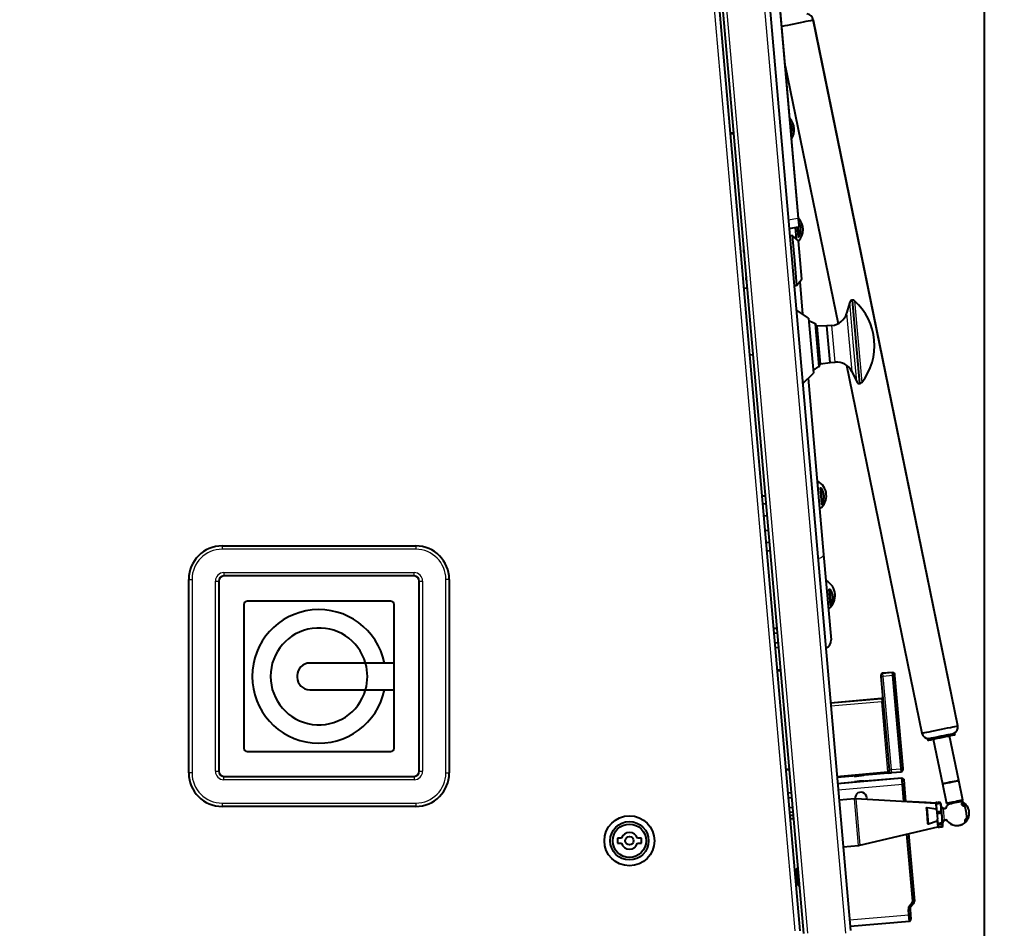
# Model space of a CAD drawing. Header units: millimetres. Extents: x -218071 to -203542, y 15363 to 51382.
# Drawn here: x -217414.4 to -217356, y 50829.8 to 50884.2 of the extents above; entities that cross this region are included whole.
import ezdxf

# ---------------------------------------------------------------- set-up
doc = ezdxf.new("R2010")
doc.units = ezdxf.units.MM
doc.header["$LTSCALE"] = 4
doc.layers.add('TPF-DIMENSIONS', color=3, linetype='Continuous')
doc.layers.add('TPF-EQUIPEMENT', color=7, linetype='Continuous')
doc.dimstyles.new('ISO-25', dxfattribs={"dimtxt": 2.5, "dimasz": 2, "dimexe": 1.25, "dimexo": 0.625, "dimtad": 1, "dimtxsty": 'Standard', "dimcen": -2.5, "dimclrt": 256, "dimadec": 0, "dimazin": 0, "dimtfac": 1, "dimtmove": 0, "dimatfit": 3, "dimfxl": 1, "dimarcsym": 0})

# ---------------------------------------------------------------- blocks, each defined once
blk = doc.blocks.new('*D110')
at = {"layer": 'Defpoints', "color": 0, "transparency": 16777216}
for p in [(-217372.122, 50998.393), (-217297.994, 50998.393), (-217364.994, 50748.392)]:
    blk.add_point(p, dxfattribs=at)
at = {"layer": 'TPF-DIMENSIONS', "color": 0, "lineweight": -2, "transparency": 16777216}
for p, q in [((-217371.497, 50998.393), (-217296.744, 50998.393)), ((-217297.994, 50750.392), (-217297.994, 50996.393)), ((-217364.369, 50748.392), (-217296.744, 50748.392))]:
    blk.add_line(p, q, dxfattribs=at)
at = {"layer": 'TPF-DIMENSIONS', "color": 0, "transparency": 16777216}
for points in [[(-217298.327, 50996.393), (-217297.66, 50996.393), (-217297.994, 50998.393)], [(-217298.327, 50750.392), (-217297.66, 50750.392), (-217297.994, 50748.392)]]:
    blk.add_solid(points, dxfattribs=at)
at = {"layer": 'TPF-DIMENSIONS', "transparency": 16777216, "insert": (-217299.869, 50875.601), "char_height": 2.5, "attachment_point": 5, "rotation": 90}
blk.add_mtext('250', dxfattribs=at)
blk = doc.blocks.new('*D122')
at = {"layer": 'Defpoints', "color": 0, "transparency": 16777216}
for p in [(-217356.668, 50928.537), (-217472.489, 50916.684), (-217472.489, 50712.667)]:
    blk.add_point(p, dxfattribs=at)
at = {"layer": 'TPF-DIMENSIONS', "color": 0, "lineweight": -2, "transparency": 16777216}
for p, q in [((-217356.668, 50927.912), (-217356.668, 50711.417)), ((-217472.489, 50916.059), (-217472.489, 50711.417)), ((-217358.668, 50712.667), (-217470.489, 50712.667))]:
    blk.add_line(p, q, dxfattribs=at)
at = {"layer": 'TPF-DIMENSIONS', "color": 0, "transparency": 16777216}
for points in [[(-217470.489, 50713.001), (-217470.489, 50712.334), (-217472.489, 50712.667)], [(-217358.668, 50713.001), (-217358.668, 50712.334), (-217356.668, 50712.667)]]:
    blk.add_solid(points, dxfattribs=at)
at = {"layer": 'TPF-DIMENSIONS', "transparency": 16777216, "insert": (-217414.578, 50716.209), "char_height": 2.5, "attachment_point": 2}
blk.add_mtext('115,82', dxfattribs=at)

msp = doc.modelspace()

# ---------------------------------------------------------------- linework, layer by layer
at = {"layer": 'TPF-EQUIPEMENT', "color": 7, "linetype": 'Continuous', "lineweight": 25}
for p, q in [((-217374.518, 50910.012), (-217367.473, 50829.49)), ((-217367.681, 50829.651), (-217374.701, 50909.891)), ((-217371.69, 50909.922), (-217364.669, 50829.672)), ((-217367.779, 50872.332), (-217369.929, 50896.911)), ((-217358.242, 50841.937), (-217366.893, 50884.214)), ((-217358.241, 50841.928), (-217366.892, 50884.205)), ((-217368.578, 50881.47), (-217365.416, 50866.016)), ((-217371.664, 50877.394), (-217371.857, 50877.377)), ((-217371.843, 50877.36), (-217371.855, 50877.359)), ((-217371.843, 50877.36), (-217371.844, 50877.378)), ((-217368.347, 50871.712), (-217367.779, 50871.812)), ((-217367.988, 50871.775), (-217367.929, 50871.11)), ((-217367.789, 50871.227), (-217367.839, 50871.801)), ((-217367.779, 50871.817), (-217367.779, 50871.812)), ((-217368.161, 50871.304), (-217368.31, 50871.291)), ((-217367.782, 50870.986), (-217368.161, 50871.304)), ((-217368.161, 50871.304), (-217368.03, 50869.81)), ((-217367.681, 50869.84), (-217367.782, 50870.986)), ((-217371.066, 50870.498), (-217371.061, 50870.498)), ((-217368.03, 50869.81), (-217367.899, 50868.316)), ((-217367.581, 50868.695), (-217367.681, 50869.84)), ((-217370.9, 50868.605), (-217370.896, 50868.606)), ((-217367.899, 50868.316), (-217367.581, 50868.695)), ((-217367.705, 50868.547), (-217367.534, 50866.589)), ((-217370.855, 50868.137), (-217371.047, 50868.12)), ((-217368.049, 50868.302), (-217367.899, 50868.316)), ((-217364.533, 50867.427), (-217364.584, 50867.423)), ((-217367.175, 50866.343), (-217367.922, 50866.855)), ((-217364.716, 50867.314), (-217364.902, 50866.642)), ((-217367.175, 50866.343), (-217366.887, 50863.055)), ((-217366.781, 50866.013), (-217367.162, 50866.193)), ((-217366.739, 50865.952), (-217366.526, 50863.517)), ((-217366.081, 50865.887), (-217366.662, 50865.874)), ((-217365.779, 50865.913), (-217366.081, 50865.887)), ((-217365.985, 50864.791), (-217366.081, 50865.887)), ((-217365.889, 50863.695), (-217365.985, 50864.791)), ((-217370.506, 50864.152), (-217370.698, 50864.135)), ((-217366.9, 50863.205), (-217366.557, 50863.449)), ((-217366.463, 50863.607), (-217365.889, 50863.695)), ((-217365.889, 50863.695), (-217365.587, 50863.721)), ((-217364.908, 50863.531), (-217360.397, 50841.487)), ((-217367.534, 50862.422), (-217366.887, 50863.055)), ((-217367.198, 50862.751), (-217366.275, 50852.203)), ((-217364.597, 50863.156), (-217364.297, 50862.527)), ((-217364.148, 50862.442), (-217364.097, 50862.446)), ((-217369.96, 50855.7), (-217369.768, 50855.717)), ((-217366.387, 50855.202), (-217366.471, 50856.164)), ((-217369.724, 50855.219), (-217369.917, 50855.202)), ((-217369.856, 50854.505), (-217369.663, 50854.522)), ((-217369.585, 50853.625), (-217369.777, 50853.608)), ((-217369.716, 50852.911), (-217369.524, 50852.928)), ((-217402.289, 50852.706), (-217390.689, 50852.706)), ((-217369.673, 50852.413), (-217369.48, 50852.43)), ((-217366.275, 50852.203), (-217365.828, 50847.091)), ((-217404.289, 50839.106), (-217404.289, 50850.706)), ((-217402.489, 50850.606), (-217402.489, 50839.206)), ((-217390.789, 50850.906), (-217402.189, 50850.906)), ((-217390.489, 50839.206), (-217390.489, 50850.606)), ((-217388.689, 50850.706), (-217388.689, 50839.106)), ((-217365.859, 50849.165), (-217365.94, 50850.097)), ((-217392.189, 50849.392), (-217400.789, 50849.392)), ((-217400.989, 50849.192), (-217400.989, 50840.592)), ((-217391.989, 50845.692), (-217391.989, 50849.192)), ((-217369.267, 50847.774), (-217369.075, 50847.791)), ((-217369.242, 50847.487), (-217369.049, 50847.504)), ((-217369.192, 50846.912), (-217368.999, 50846.929)), ((-217369.166, 50846.624), (-217368.974, 50846.641)), ((-217393.701, 50845.692), (-217397.039, 50845.692)), ((-217391.989, 50845.692), (-217393.701, 50845.692)), ((-217391.989, 50844.092), (-217391.989, 50845.692)), ((-217368.854, 50845.274), (-217369.047, 50845.257)), ((-217362.743, 50845.097), (-217362.145, 50845.149)), ((-217362.742, 50845.088), (-217362.144, 50845.141)), ((-217362.144, 50845.141), (-217362.145, 50845.149)), ((-217362.145, 50845.149), (-217362.036, 50845.059)), ((-217362.127, 50844.942), (-217362.144, 50845.141)), ((-217362.144, 50845.141), (-217362.036, 50845.05)), ((-217397.789, 50844.942), (-217397.789, 50844.842)), ((-217362.833, 50844.98), (-217362.833, 50844.989)), ((-217362.824, 50844.881), (-217362.833, 50844.98)), ((-217362.336, 50839.302), (-217362.824, 50844.881)), ((-217361.639, 50839.363), (-217362.127, 50844.942)), ((-217362.036, 50845.059), (-217362.036, 50845.05)), ((-217362.036, 50845.05), (-217362.027, 50844.95)), ((-217362.027, 50844.95), (-217361.539, 50839.372)), ((-217397.039, 50844.092), (-217393.701, 50844.092)), ((-217393.701, 50844.092), (-217391.989, 50844.092)), ((-217391.989, 50840.592), (-217391.989, 50844.092)), ((-217365.863, 50843.318), (-217362.811, 50843.585)), ((-217365.862, 50843.31), (-217362.81, 50843.577)), ((-217360.044, 50841.163), (-217360.059, 50841.137)), ((-217360.059, 50841.137), (-217360.057, 50841.129)), ((-217360.043, 50841.154), (-217360.058, 50841.128)), ((-217360.058, 50841.128), (-217360.049, 50841.084)), ((-217360.049, 50841.084), (-217360.025, 50841.068)), ((-217360.017, 50841.171), (-217360.044, 50841.163)), ((-217359.992, 50841.17), (-217360.043, 50841.154)), ((-217359.712, 50841.133), (-217359.164, 50838.455)), ((-217358.184, 50838.656), (-217358.732, 50841.333)), ((-217358.185, 50838.664), (-217358.731, 50841.333)), ((-217358.436, 50841.483), (-217358.489, 50841.477)), ((-217358.437, 50841.491), (-217358.466, 50841.488)), ((-217358.413, 50841.474), (-217358.437, 50841.491)), ((-217358.412, 50841.465), (-217358.436, 50841.483)), ((-217358.419, 50841.397), (-217358.403, 50841.421)), ((-217358.404, 50841.43), (-217358.413, 50841.474)), ((-217358.403, 50841.421), (-217358.412, 50841.465)), ((-217358.405, 50841.428), (-217358.404, 50841.43)), ((-217358.405, 50841.429), (-217358.404, 50841.43)), ((-217400.789, 50840.392), (-217392.189, 50840.392)), ((-217362.327, 50839.202), (-217362.336, 50839.302)), ((-217361.621, 50839.164), (-217361.639, 50839.363)), ((-217361.539, 50839.372), (-217361.53, 50839.272)), ((-217402.189, 50838.906), (-217390.789, 50838.906)), ((-217368.331, 50839.296), (-217368.524, 50839.28)), ((-217362.418, 50839.094), (-217365.47, 50838.827)), ((-217365.439, 50838.478), (-217361.591, 50838.815)), ((-217364.029, 50838.61), (-217361.591, 50838.824)), ((-217362.418, 50839.094), (-217362.219, 50839.111)), ((-217361.621, 50839.164), (-217362.219, 50839.111)), ((-217361.53, 50839.272), (-217361.621, 50839.164)), ((-217361.591, 50838.815), (-217361.591, 50838.824)), ((-217361.483, 50838.733), (-217361.591, 50838.824)), ((-217361.556, 50838.416), (-217361.591, 50838.815)), ((-217361.482, 50838.724), (-217361.591, 50838.815)), ((-217361.483, 50838.733), (-217361.482, 50838.724)), ((-217361.482, 50838.724), (-217361.456, 50838.425)), ((-217365.44, 50838.487), (-217364.234, 50838.592)), ((-217361.467, 50837.397), (-217361.556, 50838.416)), ((-217361.456, 50838.425), (-217361.366, 50837.391)), ((-217359.16, 50838.456), (-217359.164, 50838.455)), ((-217359.164, 50838.455), (-217358.923, 50837.279)), ((-217358.186, 50838.664), (-217358.185, 50838.664)), ((-217357.944, 50837.488), (-217358.185, 50838.664)), ((-217357.944, 50837.479), (-217358.184, 50838.656)), ((-217368.404, 50837.912), (-217368.212, 50837.929)), ((-217368.379, 50837.625), (-217368.187, 50837.641)), ((-217364.429, 50837.563), (-217365.352, 50837.482)), ((-217359.567, 50837.288), (-217364.356, 50837.564)), ((-217390.689, 50837.106), (-217402.289, 50837.106)), ((-217368.329, 50837.049), (-217368.136, 50837.066)), ((-217360.154, 50837.33), (-217361.366, 50837.4)), ((-217359.833, 50837.312), (-217360.154, 50837.33)), ((-217360.125, 50836.98), (-217360.048, 50836.094)), ((-217359.834, 50837.31), (-217360.105, 50837.326)), ((-217360.08, 50837.038), (-217359.538, 50836.952)), ((-217359.568, 50837.297), (-217359.833, 50837.312)), ((-217359.493, 50837.343), (-217359.554, 50837.337)), ((-217359.554, 50837.337), (-217359.551, 50837.3)), ((-217359.49, 50837.305), (-217359.551, 50837.3)), ((-217359.551, 50837.3), (-217359.54, 50837.176)), ((-217359.539, 50837.17), (-217359.517, 50836.914)), ((-217359.475, 50837.293), (-217359.492, 50837.339)), ((-217359.492, 50837.339), (-217359.474, 50837.287)), ((-217359.49, 50837.305), (-217359.469, 50837.221)), ((-217359.474, 50837.283), (-217359.49, 50837.305)), ((-217359.466, 50837.342), (-217359.475, 50837.293)), ((-217359.475, 50837.293), (-217359.474, 50837.287)), ((-217359.474, 50837.287), (-217359.466, 50837.342)), ((-217359.474, 50837.283), (-217359.463, 50837.308)), ((-217359.474, 50837.283), (-217359.469, 50837.221)), ((-217359.469, 50837.221), (-217359.463, 50837.308)), ((-217359.373, 50837.353), (-217359.466, 50837.345)), ((-217359.37, 50837.316), (-217359.463, 50837.308)), ((-217359.355, 50837.304), (-217359.372, 50837.35)), ((-217359.372, 50837.35), (-217359.355, 50837.297)), ((-217359.37, 50837.316), (-217359.349, 50837.231)), ((-217359.354, 50837.293), (-217359.37, 50837.316)), ((-217359.347, 50837.352), (-217359.355, 50837.304)), ((-217359.355, 50837.297), (-217359.347, 50837.352)), ((-217359.355, 50837.304), (-217359.355, 50837.297)), ((-217359.354, 50837.293), (-217359.343, 50837.318)), ((-217359.354, 50837.293), (-217359.349, 50837.231)), ((-217359.349, 50837.231), (-217359.343, 50837.318)), ((-217359.299, 50837.36), (-217359.346, 50837.355)), ((-217359.296, 50837.322), (-217359.343, 50837.318)), ((-217359.261, 50837.279), (-217359.299, 50837.36)), ((-217359.292, 50837.335), (-217359.299, 50837.36)), ((-217359.296, 50837.322), (-217359.268, 50837.275)), ((-217359.245, 50837.243), (-217359.261, 50837.279)), ((-217359.245, 50837.252), (-217359.26, 50837.284)), ((-217359.245, 50837.243), (-217359.245, 50837.252)), ((-217359.135, 50835.988), (-217359.245, 50837.243)), ((-217358.983, 50836.954), (-217359.126, 50836.995)), ((-217358.986, 50836.946), (-217359.125, 50836.986)), ((-217358.828, 50837.215), (-217358.828, 50837.215)), ((-217368.304, 50836.762), (-217368.111, 50836.779)), ((-217368.093, 50836.569), (-217368.285, 50836.552)), ((-217359.515, 50836.893), (-217359.517, 50836.914)), ((-217359.515, 50836.893), (-217359.502, 50836.743)), ((-217359.441, 50836.748), (-217359.502, 50836.743)), ((-217359.502, 50836.743), (-217359.466, 50836.334)), ((-217359.435, 50836.835), (-217359.441, 50836.748)), ((-217359.441, 50836.748), (-217359.418, 50836.64)), ((-217359.435, 50836.835), (-217359.414, 50836.751)), ((-217359.435, 50836.835), (-217359.418, 50836.64)), ((-217359.418, 50836.64), (-217359.414, 50836.751)), ((-217359.321, 50836.759), (-217359.414, 50836.751)), ((-217359.315, 50836.846), (-217359.321, 50836.759)), ((-217359.321, 50836.759), (-217359.298, 50836.651)), ((-217359.315, 50836.846), (-217359.294, 50836.761)), ((-217359.315, 50836.846), (-217359.298, 50836.651)), ((-217359.298, 50836.651), (-217359.294, 50836.761)), ((-217359.247, 50836.765), (-217359.294, 50836.761)), ((-217357.56, 50836.769), (-217357.569, 50836.851)), ((-217357.562, 50836.795), (-217357.569, 50836.851)), ((-217368.075, 50836.369), (-217368.268, 50836.353)), ((-217364.113, 50834.785), (-217359.444, 50835.888)), ((-217359.474, 50836.224), (-217359.993, 50836.045)), ((-217359.46, 50836.265), (-217359.466, 50836.334)), ((-217359.46, 50836.265), (-217359.454, 50836.19)), ((-217359.454, 50836.19), (-217359.44, 50836.032)), ((-217359.44, 50836.032), (-217359.379, 50836.038)), ((-217359.44, 50836.032), (-217359.437, 50835.998)), ((-217359.437, 50835.998), (-217359.429, 50835.909)), ((-217359.429, 50835.909), (-217359.426, 50835.879)), ((-217359.365, 50835.884), (-217359.426, 50835.879)), ((-217359.426, 50835.879), (-217359.423, 50835.842)), ((-217359.362, 50835.847), (-217359.423, 50835.842)), ((-217359.375, 50836.148), (-217359.379, 50836.038)), ((-217359.379, 50836.038), (-217359.363, 50836.015)), ((-217359.375, 50836.148), (-217359.352, 50836.04)), ((-217359.375, 50836.148), (-217359.363, 50836.015)), ((-217359.354, 50835.909), (-217359.365, 50835.884)), ((-217359.352, 50836.04), (-217359.363, 50836.015)), ((-217359.354, 50835.907), (-217359.362, 50835.847)), ((-217359.362, 50835.847), (-217359.362, 50835.851)), ((-217359.361, 50835.851), (-217359.353, 50835.899)), ((-217359.354, 50835.909), (-217359.338, 50835.887)), ((-217359.354, 50835.907), (-217359.335, 50835.85)), ((-217359.354, 50835.907), (-217359.353, 50835.899)), ((-217359.353, 50835.899), (-217359.336, 50835.853)), ((-217359.352, 50836.04), (-217359.259, 50836.048)), ((-217359.246, 50835.895), (-217359.338, 50835.887)), ((-217359.336, 50835.853), (-217359.335, 50835.85)), ((-217359.242, 50835.858), (-217359.335, 50835.85)), ((-217359.255, 50836.159), (-217359.259, 50836.048)), ((-217359.259, 50836.048), (-217359.244, 50836.026)), ((-217359.255, 50836.159), (-217359.232, 50836.051)), ((-217359.255, 50836.159), (-217359.244, 50836.026)), ((-217359.234, 50835.92), (-217359.246, 50835.895)), ((-217359.232, 50836.051), (-217359.244, 50836.026)), ((-217359.234, 50835.917), (-217359.242, 50835.858)), ((-217359.242, 50835.861), (-217359.233, 50835.909)), ((-217359.242, 50835.858), (-217359.242, 50835.861)), ((-217359.234, 50835.92), (-217359.219, 50835.897)), ((-217359.234, 50835.917), (-217359.215, 50835.86)), ((-217359.234, 50835.917), (-217359.233, 50835.909)), ((-217359.233, 50835.909), (-217359.217, 50835.863)), ((-217359.232, 50836.051), (-217359.185, 50836.055)), ((-217359.171, 50835.901), (-217359.219, 50835.897)), ((-217359.217, 50835.863), (-217359.215, 50835.86)), ((-217359.168, 50835.864), (-217359.215, 50835.86)), ((-217359.168, 50835.864), (-217359.145, 50835.95)), ((-217359.168, 50835.864), (-217359.165, 50835.89)), ((-217359.145, 50835.95), (-217359.135, 50835.988)), ((-217359.062, 50836.262), (-217358.934, 50836.324)), ((-217360.944, 50831.426), (-217361.296, 50835.451)), ((-217361.198, 50835.474), (-217360.845, 50831.435)), ((-217378.619, 50835.196), (-217378.619, 50834.896)), ((-217378.381, 50835.196), (-217378.619, 50835.196)), ((-217378.619, 50834.896), (-217378.381, 50834.896)), ((-217377.189, 50835.196), (-217377.427, 50835.196)), ((-217377.427, 50834.896), (-217377.189, 50834.896)), ((-217377.189, 50834.896), (-217377.189, 50835.196)), ((-217365.108, 50834.693), (-217364.184, 50834.773)), ((-217367.868, 50833.364), (-217367.913, 50833.36)), ((-217367.891, 50833.111), (-217367.913, 50833.36)), ((-217367.891, 50833.111), (-217367.847, 50832.612)), ((-217367.813, 50833.368), (-217367.868, 50833.364)), ((-217367.781, 50832.367), (-217367.847, 50832.612)), ((-217367.847, 50832.612), (-217367.826, 50832.363)), ((-217367.769, 50832.87), (-217367.825, 50832.865)), ((-217367.726, 50832.372), (-217367.781, 50832.367)), ((-217361.133, 50831.155), (-217360.967, 50831.353)), ((-217360.891, 50831.289), (-217361.057, 50831.09)), ((-217361.175, 50830.62), (-217361.202, 50830.936)), ((-217361.14, 50830.221), (-217361.175, 50830.62)), ((-217361.103, 50830.945), (-217361.075, 50830.629)), ((-217361.075, 50830.629), (-217361.049, 50830.33)), ((-217361.14, 50830.221), (-217364.69, 50829.911)), ((-217361.14, 50830.221), (-217361.049, 50830.33))]:
    msp.add_line(p, q, dxfattribs=at)
at = {"layer": 'TPF-EQUIPEMENT', "color": 8, "linetype": 'Continuous', "lineweight": 18}
for p, q in [((-217374.294, 50910.031), (-217367.249, 50829.51)), ((-217364.956, 50829.51), (-217372.001, 50910.031)), ((-217367.982, 50829.646), (-217375, 50909.865)), ((-217369.975, 50896.907), (-217367.824, 50872.328)), ((-217371.866, 50877.477), (-217371.673, 50877.493)), ((-217367.824, 50872.328), (-217368.392, 50872.228)), ((-217367.824, 50872.328), (-217367.779, 50872.332)), ((-217367.972, 50871.778), (-217367.913, 50871.096)), ((-217367.79, 50871.81), (-217367.741, 50871.25)), ((-217364.584, 50867.423), (-217364.148, 50862.442)), ((-217364.315, 50864.937), (-217364.533, 50867.427)), ((-217364.42, 50867.389), (-217364.206, 50864.946)), ((-217364.506, 50864.92), (-217364.716, 50867.314)), ((-217364.902, 50866.642), (-217364.597, 50863.156)), ((-217366.557, 50863.449), (-217366.781, 50866.013)), ((-217366.662, 50865.874), (-217366.563, 50864.74)), ((-217365.683, 50864.817), (-217365.779, 50865.913)), ((-217366.563, 50864.74), (-217366.463, 50863.607)), ((-217365.587, 50863.721), (-217365.683, 50864.817)), ((-217364.297, 50862.527), (-217364.506, 50864.92)), ((-217364.097, 50862.446), (-217364.315, 50864.937)), ((-217364.206, 50864.946), (-217363.992, 50862.504)), ((-217366.644, 50856.596), (-217366.498, 50854.922)), ((-217366.421, 50856.159), (-217366.34, 50855.232)), ((-217402.289, 50852.706), (-217402.289, 50852.506)), ((-217390.689, 50852.506), (-217402.289, 50852.506)), ((-217390.689, 50852.706), (-217390.689, 50852.506)), ((-217402.189, 50851.106), (-217390.789, 50851.106)), ((-217402.189, 50851.106), (-217402.189, 50850.906)), ((-217390.789, 50850.906), (-217390.789, 50851.106)), ((-217404.289, 50850.706), (-217404.089, 50850.706)), ((-217404.089, 50850.706), (-217404.089, 50839.106)), ((-217402.689, 50839.206), (-217402.689, 50850.606)), ((-217402.689, 50850.606), (-217402.489, 50850.606)), ((-217390.489, 50850.606), (-217390.289, 50850.606)), ((-217390.289, 50850.606), (-217390.289, 50839.206)), ((-217388.889, 50839.106), (-217388.889, 50850.706)), ((-217388.689, 50850.706), (-217388.889, 50850.706)), ((-217366.121, 50850.619), (-217365.975, 50848.945)), ((-217365.89, 50850.098), (-217365.812, 50849.202)), ((-217369.035, 50845.208), (-217369.042, 50845.207)), ((-217369.035, 50845.208), (-217368.85, 50845.224)), ((-217368.521, 50839.33), (-217369.035, 50845.208)), ((-217362.824, 50844.881), (-217362.724, 50844.889)), ((-217362.743, 50845.097), (-217362.742, 50845.088)), ((-217362.742, 50845.088), (-217362.724, 50844.889)), ((-217362.127, 50844.942), (-217362.724, 50844.889)), ((-217362.724, 50844.889), (-217362.236, 50839.311)), ((-217362.127, 50844.942), (-217362.027, 50844.95)), ((-217362.811, 50843.585), (-217362.81, 50843.577)), ((-217362.81, 50843.577), (-217362.793, 50843.377)), ((-217362.793, 50843.377), (-217365.845, 50843.11)), ((-217362.427, 50839.193), (-217362.793, 50843.377)), ((-217368.528, 50839.329), (-217368.521, 50839.33)), ((-217368.336, 50839.346), (-217368.521, 50839.33)), ((-217362.336, 50839.302), (-217362.236, 50839.311)), ((-217362.236, 50839.311), (-217361.639, 50839.363)), ((-217362.236, 50839.311), (-217362.219, 50839.111)), ((-217361.539, 50839.372), (-217361.639, 50839.363)), ((-217404.089, 50839.106), (-217404.289, 50839.106)), ((-217402.689, 50839.206), (-217402.489, 50839.206)), ((-217402.189, 50838.706), (-217402.189, 50838.906)), ((-217390.789, 50838.906), (-217390.789, 50838.706)), ((-217390.489, 50839.206), (-217390.289, 50839.206)), ((-217388.889, 50839.106), (-217388.689, 50839.106)), ((-217365.479, 50838.926), (-217362.427, 50839.193)), ((-217362.327, 50839.202), (-217362.427, 50839.193)), ((-217362.427, 50839.193), (-217362.418, 50839.094)), ((-217390.789, 50838.706), (-217402.189, 50838.706)), ((-217361.556, 50838.416), (-217365.405, 50838.08)), ((-217361.456, 50838.425), (-217361.556, 50838.416)), ((-217364.184, 50834.773), (-217364.429, 50837.563)), ((-217364.356, 50837.564), (-217364.113, 50834.785)), ((-217402.289, 50837.306), (-217390.689, 50837.306)), ((-217402.289, 50837.306), (-217402.289, 50837.106)), ((-217390.689, 50837.306), (-217390.689, 50837.106)), ((-217360.08, 50837.038), (-217359.993, 50836.045)), ((-217359.567, 50837.288), (-217359.568, 50837.297)), ((-217359.538, 50836.952), (-217359.567, 50837.288)), ((-217359.126, 50836.995), (-217359.125, 50836.986)), ((-217359.125, 50836.986), (-217359.062, 50836.262)), ((-217358.867, 50837.29), (-217358.871, 50837.29)), ((-217358.82, 50837.217), (-217358.828, 50837.215)), ((-217358.824, 50837.207), (-217358.828, 50837.206)), ((-217359.444, 50835.888), (-217359.474, 50836.224)), ((-217361.057, 50831.09), (-217361.133, 50831.155)), ((-217360.891, 50831.289), (-217360.967, 50831.353)), ((-217360.845, 50831.435), (-217360.944, 50831.426)), ((-217364.725, 50830.309), (-217361.175, 50830.62)), ((-217361.103, 50830.945), (-217361.202, 50830.936)), ((-217361.175, 50830.62), (-217361.075, 50830.629))]:
    msp.add_line(p, q, dxfattribs=at)
at = {"layer": 'TPF-EQUIPEMENT', "color": 7, "linetype": 'Continuous', "lineweight": 25, "flags": 128}
for points in [[(-217366.892, 50884.205), (-217366.894, 50884.205), (-217366.92, 50884.2), (-217366.98, 50884.188), (-217367.072, 50884.169), (-217367.193, 50884.144), (-217367.339, 50884.115), (-217367.505, 50884.081), (-217367.686, 50884.044), (-217367.876, 50884.005), (-217368.069, 50883.965), (-217368.259, 50883.926), (-217368.44, 50883.889), (-217368.606, 50883.855), (-217368.751, 50883.826), (-217368.784, 50883.819)], [(-217366.893, 50884.214), (-217366.894, 50884.214), (-217366.894, 50884.214)], [(-217360.397, 50841.487), (-217360.396, 50841.487), (-217360.37, 50841.493), (-217360.311, 50841.505), (-217360.22, 50841.524), (-217360.1, 50841.549), (-217359.955, 50841.578), (-217359.789, 50841.612), (-217359.608, 50841.649), (-217359.418, 50841.688), (-217359.225, 50841.728), (-217359.035, 50841.767), (-217358.854, 50841.804), (-217358.688, 50841.838), (-217358.542, 50841.867), (-217358.421, 50841.892), (-217358.329, 50841.911), (-217358.269, 50841.923), (-217358.243, 50841.928), (-217358.241, 50841.928)], [(-217358.243, 50841.937), (-217358.243, 50841.937), (-217358.242, 50841.937)], [(-217360.059, 50841.137), (-217360.052, 50841.138), (-217360.052, 50841.139)], [(-217360.058, 50841.128), (-217360.058, 50841.128), (-217360.038, 50841.132), (-217359.983, 50841.144), (-217359.895, 50841.162), (-217359.778, 50841.186), (-217359.637, 50841.215), (-217359.479, 50841.247), (-217359.311, 50841.282), (-217359.139, 50841.317), (-217358.971, 50841.351), (-217358.815, 50841.383), (-217358.677, 50841.411), (-217358.563, 50841.434), (-217358.479, 50841.452), (-217358.428, 50841.462), (-217358.412, 50841.465)], [(-217360.049, 50841.084), (-217360.049, 50841.084), (-217360.029, 50841.088), (-217359.973, 50841.1), (-217359.886, 50841.118), (-217359.769, 50841.142), (-217359.628, 50841.171), (-217359.47, 50841.203), (-217359.302, 50841.238), (-217359.13, 50841.273), (-217358.962, 50841.307), (-217358.806, 50841.339), (-217358.668, 50841.367), (-217358.554, 50841.39), (-217358.47, 50841.407), (-217358.419, 50841.418), (-217358.403, 50841.421)], [(-217360.044, 50841.163), (-217360.037, 50841.164), (-217360.008, 50841.17)], [(-217360.043, 50841.154), (-217360.043, 50841.154), (-217360.023, 50841.158), (-217359.969, 50841.169), (-217359.883, 50841.187), (-217359.769, 50841.21), (-217359.632, 50841.238), (-217359.478, 50841.27), (-217359.313, 50841.304), (-217359.145, 50841.338), (-217358.982, 50841.372), (-217358.829, 50841.403), (-217358.694, 50841.43), (-217358.584, 50841.453), (-217358.501, 50841.47), (-217358.451, 50841.48), (-217358.436, 50841.483)], [(-217359.711, 50841.132), (-217359.767, 50841.121), (-217359.878, 50841.098), (-217359.96, 50841.082), (-217360.01, 50841.071), (-217360.025, 50841.068), (-217360.006, 50841.073), (-217359.952, 50841.084), (-217359.866, 50841.102), (-217359.752, 50841.125), (-217359.615, 50841.153), (-217359.461, 50841.185), (-217359.296, 50841.219), (-217359.128, 50841.253), (-217358.964, 50841.286), (-217358.812, 50841.318), (-217358.677, 50841.345), (-217358.566, 50841.368), (-217358.484, 50841.384), (-217358.434, 50841.394), (-217358.419, 50841.397), (-217358.438, 50841.393), (-217358.492, 50841.382), (-217358.578, 50841.364), (-217358.692, 50841.341), (-217358.731, 50841.333)], [(-217359.993, 50841.17), (-217359.992, 50841.17), (-217359.966, 50841.175), (-217359.907, 50841.188), (-217359.816, 50841.206), (-217359.699, 50841.23), (-217359.56, 50841.259), (-217359.406, 50841.29), (-217359.245, 50841.323), (-217359.083, 50841.357), (-217358.929, 50841.388), (-217358.789, 50841.417), (-217358.67, 50841.441), (-217358.578, 50841.459), (-217358.517, 50841.472), (-217358.49, 50841.477), (-217358.489, 50841.477)], [(-217358.732, 50841.333), (-217358.734, 50841.333), (-217358.762, 50841.327), (-217358.825, 50841.314), (-217358.917, 50841.296), (-217359.031, 50841.272), (-217359.16, 50841.246), (-217359.294, 50841.219), (-217359.422, 50841.192), (-217359.535, 50841.169), (-217359.625, 50841.151), (-217359.685, 50841.138), (-217359.711, 50841.133), (-217359.712, 50841.133)], [(-217358.422, 50841.472), (-217358.416, 50841.473), (-217358.413, 50841.474)], [(-217359.164, 50838.455), (-217359.161, 50838.456), (-217359.13, 50838.462), (-217359.065, 50838.476), (-217358.97, 50838.495), (-217358.854, 50838.519), (-217358.724, 50838.546)], [(-217358.184, 50838.656), (-217358.184, 50838.656), (-217358.204, 50838.652), (-217358.259, 50838.641), (-217358.344, 50838.623), (-217358.454, 50838.601), (-217358.581, 50838.575), (-217358.714, 50838.548), (-217358.844, 50838.521), (-217358.962, 50838.497), (-217359.058, 50838.477), (-217359.126, 50838.463), (-217359.16, 50838.456)], [(-217358.724, 50838.546), (-217358.591, 50838.573), (-217358.464, 50838.599), (-217358.352, 50838.622), (-217358.265, 50838.64), (-217358.207, 50838.651), (-217358.185, 50838.656), (-217358.184, 50838.656)], [(-217358.185, 50838.664), (-217358.186, 50838.664), (-217358.186, 50838.664)], [(-217358.92, 50837.28), (-217358.885, 50837.287), (-217358.817, 50837.301), (-217358.721, 50837.321), (-217358.603, 50837.345), (-217358.473, 50837.372), (-217358.34, 50837.399), (-217358.214, 50837.425), (-217358.104, 50837.447), (-217358.018, 50837.464), (-217357.963, 50837.476), (-217357.944, 50837.479), (-217357.96, 50837.476), (-217357.997, 50837.468)], [(-217358.881, 50837.287), (-217358.918, 50837.28), (-217358.92, 50837.28)], [(-217358.014, 50837.381), (-217358.006, 50837.383), (-217358.004, 50837.383)], [(-217357.945, 50837.488), (-217357.945, 50837.488), (-217357.945, 50837.488)]]:
    msp.add_lwpolyline(points, dxfattribs=at)
at = {"layer": 'TPF-EQUIPEMENT', "color": 8, "linetype": 'Continuous', "lineweight": 18, "flags": 128}
for points in [[(-217366.275, 50852.203), (-217366.281, 50852.154), (-217366.305, 50852.105), (-217366.347, 50852.058), (-217366.406, 50852.015), (-217366.479, 50851.977), (-217366.563, 50851.947), (-217366.617, 50851.933)], [(-217358.003, 50837.375), (-217358.003, 50837.375), (-217358.024, 50837.37), (-217358.081, 50837.359), (-217358.167, 50837.342), (-217358.275, 50837.32), (-217358.395, 50837.295), (-217358.517, 50837.27), (-217358.631, 50837.247), (-217358.725, 50837.227), (-217358.791, 50837.214), (-217358.824, 50837.207)], [(-217358.004, 50837.383), (-217358.012, 50837.382), (-217358.014, 50837.382)]]:
    msp.add_lwpolyline(points, dxfattribs=at)
at = {"layer": 'TPF-EQUIPEMENT', "color": 7, "linetype": 'Continuous', "lineweight": 25}
for radius in [1.5, 1.15, 1, 0.25]:
    msp.add_circle((-217377.904, 50835.046), radius, dxfattribs=at)
for centre, radius, start, end in [((-217367.322, 50884.147), 0.433, 7.66995, 85.89551), ((-217369.028, 50877.628), 1, 326.55155, 43.44845), ((-217369.029, 50877.632), 0.866, 339.73146, 30.26854), ((-217368.506, 50871.651), 1, 316.54193, 43.44845), ((-217368.506, 50871.655), 0.866, 332.05619, 27.68024), ((-217367.788, 50871.861), 0.05, 280, 309.02359), ((-217367.788, 50871.861), 0.05, 343.25882, 5), ((-217364.571, 50867.273), 0.15, 95, 164.48063), ((-217364.52, 50867.278), 0.15, 47.93431, 95), ((-217366.832, 50864.717), 3.6, 5, 47.93431), ((-217365.866, 50866.909), 1, 275, 344.48063), ((-217366.814, 50865.945), 0.075, 5, 64.5783), ((-217366.663, 50865.948), 0.075, 185, 271.28424), ((-217366.832, 50864.717), 3.6, 322.06569, 5), ((-217366.601, 50863.51), 0.075, 305.4217, 5), ((-217366.452, 50863.533), 0.075, 98.71576, 185), ((-217365.5, 50862.725), 1, 25.51937, 95), ((-217364.162, 50862.591), 0.15, 205.51937, 275), ((-217364.111, 50862.596), 0.15, 275, 322.06569), ((-217366.649, 50856.587), 0.01, 62.16615, 185), ((-217367.111, 50855.712), 1, 307.83385, 62.16615), ((-217367.084, 50855.634), 0.846, 331.66501, 38.33499), ((-217366.504, 50854.93), 0.01, 185, 307.83385), ((-217402.289, 50850.706), 2, 90, 180), ((-217390.689, 50850.706), 2, 0, 90), ((-217402.189, 50850.606), 0.3, 90, 180), ((-217390.789, 50850.606), 0.3, 0, 90), ((-217366.126, 50850.61), 0.01, 62.16615, 185), ((-217366.588, 50849.734), 1, 307.83385, 62.16615), ((-217366.507, 50849.593), 0.797, 330.63969, 39.36031), ((-217400.789, 50849.192), 0.2, 90, 180), ((-217392.189, 50849.192), 0.2, 0, 90), ((-217396.489, 50844.892), 4, 11.53696, 348.46304), ((-217365.981, 50848.953), 0.01, 185, 307.83385), ((-217396.489, 50844.892), 2.9, 16.01339, 343.98661), ((-217366.326, 50847.047), 0.5, 290.82919, 5), ((-217397.039, 50844.942), 0.75, 90, 180), ((-217396.489, 50844.892), 2.9, 343.98661, 16.01339), ((-217397.039, 50844.842), 0.75, 180, 270), ((-217362.734, 50844.998), 0.1, 95, 185), ((-217362.733, 50844.989), 0.1, 95, 185), ((-217362.819, 50843.676), 0.1, 275, 5), ((-217358.671, 50841.87), 0.433, 294.86258, 7.66993), ((-217359.979, 50841.602), 0.433, 195.45941, 268.26676), ((-217358.143, 50839.853), 1.665, 100.17524, 101.51266), ((-217400.789, 50840.592), 0.2, 180, 270), ((-217392.189, 50840.592), 0.2, 270, 0), ((-217402.289, 50839.106), 2, 180, 270), ((-217402.189, 50839.206), 0.3, 180, 270), ((-217390.789, 50839.206), 0.3, 270, 0), ((-217390.689, 50839.106), 2, 270, 0), ((-217364.531, 50843.165), 4.25, 271.06877, 278.93123), ((-217362.228, 50839.211), 0.1, 185, 275), ((-217363.762, 50834.377), 4.25, 91.06877, 98.93123), ((-217363.761, 50834.369), 4.25, 91.06877, 98.93123), ((-217364.385, 50837.065), 0.5, 86.70286, 95), ((-217364.045, 50837.606), 0.35, 346.76504, 186.85513), ((-217359.569, 50837.277), 0.02, 5, 86.70286), ((-217359.568, 50837.268), 0.02, 5, 86.70286), ((-217359.085, 50837.139), 0.15, 185, 254.17), ((-217359.084, 50837.13), 0.15, 185, 254.17), ((-217358.864, 50837.24), 0.05, 317.14915, 101.56444), ((-217357.983, 50837.42), 0.05, 101.56489, 245.98018), ((-217359.449, 50835.908), 0.02, 283.29714, 5), ((-217358.996, 50836.127), 0.15, 115.83, 185), ((-217377.904, 50835.046), 0.5, 17.4576, 162.5424), ((-217377.904, 50835.046), 0.5, 197.4576, 342.5424), ((-217364.228, 50835.271), 0.5, 275, 283.29714), ((-217360.904, 50830.962), 0.3, 140, 185), ((-217361.044, 50831.417), 0.1, 320, 5), ((-217361.044, 50831.417), 0.2, 320, 5), ((-217360.904, 50830.962), 0.2, 140, 185)]:
    msp.add_arc(centre, radius, start, end, dxfattribs=at)
at = {"layer": 'TPF-EQUIPEMENT', "color": 8, "linetype": 'Continuous', "lineweight": 18}
for centre, radius, start, end in [((-217402.289, 50850.706), 1.8, 90, 180), ((-217390.689, 50850.706), 1.8, 0, 90), ((-217402.189, 50850.606), 0.5, 90, 180), ((-217390.789, 50850.606), 0.5, 0, 90), ((-217369.09, 50845.203), 0.0551, 4.62122, 35.53863), ((-217368.575, 50839.325), 0.0551, 334.46137, 5.37878), ((-217402.289, 50839.106), 1.8, 180, 270), ((-217402.189, 50839.206), 0.5, 180, 270), ((-217390.789, 50839.206), 0.5, 270, 0), ((-217390.689, 50839.106), 1.8, 270, 0)]:
    msp.add_arc(centre, radius, start, end, dxfattribs=at)
at = {"layer": 'TPF-EQUIPEMENT', "color": 7, "linetype": 'Continuous', "lineweight": 25}
for centre, major_axis, start_param, end_param in [((-217370.908, 50870.11), (-0.162, 0.387), 6.2257, 7.422365), ((-217370.812, 50869.014), (0.093, 0.409), 2.002413, 3.199078)]:
    msp.add_ellipse(centre, major_axis=major_axis, ratio=0.179767, start_param=start_param, end_param=end_param, dxfattribs=at)
at = {"layer": 'TPF-EQUIPEMENT', "color": 8, "linetype": 'Continuous', "lineweight": 18}
msp.add_ellipse((-217362.819, 50843.676), major_axis=(-0.026, 0.299), ratio=0.333333, start_param=3.141593, end_param=4.712389, dxfattribs=at)
msp.add_open_spline([(-217367.824, 50872.328), (-217367.821, 50872.293), (-217367.814, 50872.223), (-217367.802, 50872.094), (-217367.79, 50871.953), (-217367.782, 50871.861), (-217367.779, 50871.822), (-217367.779, 50871.818), (-217367.779, 50871.817)], degree=3, knots=[0, 0, 0, 0, 0.139177, 0.274588, 0.533119, 0.791654, 0.927063, 1, 1, 1, 1], dxfattribs=at)
at = {"layer": 'TPF-EQUIPEMENT', "color": 7, "linetype": 'Continuous', "lineweight": 25}
for points, knots in [([(-217367.738, 50871.865), (-217367.739, 50871.871), (-217367.74, 50871.881), (-217367.745, 50871.939), (-217367.75, 50871.999), (-217367.756, 50872.074), (-217367.766, 50872.183), (-217367.774, 50872.273), (-217367.779, 50872.332)], [0, 0, 0, 0, 0.239812, 0.368594, 0.5, 0.631406, 0.760188, 1, 1, 1, 1]), ([(-217367.779, 50871.814), (-217367.775, 50871.815), (-217367.766, 50871.816), (-217367.754, 50871.824), (-217367.745, 50871.834), (-217367.741, 50871.843), (-217367.74, 50871.848)], [0, 0, 0, 0, 0.243764, 0.495494, 0.749742, 1, 1, 1, 1]), ([(-217367.741, 50871.25), (-217367.747, 50871.24), (-217367.754, 50871.227), (-217367.766, 50871.215), (-217367.773, 50871.21), (-217367.779, 50871.209), (-217367.784, 50871.211), (-217367.788, 50871.217), (-217367.789, 50871.223), (-217367.789, 50871.227)], [0, 0, 0, 0, 0.334961, 0.443033, 0.551969, 0.635663, 0.719311, 0.833198, 1, 1, 1, 1]), ([(-217366.471, 50856.164), (-217366.471, 50856.169), (-217366.472, 50856.176), (-217366.469, 50856.184), (-217366.465, 50856.188), (-217366.459, 50856.189), (-217366.452, 50856.187), (-217366.44, 50856.18), (-217366.429, 50856.17), (-217366.423, 50856.161), (-217366.421, 50856.159)], [0, 0, 0, 0, 0.162591, 0.272732, 0.360768, 0.449106, 0.532458, 0.668131, 0.902571, 1, 1, 1, 1]), ([(-217366.34, 50855.232), (-217366.345, 50855.223), (-217366.353, 50855.21), (-217366.365, 50855.197), (-217366.371, 50855.191), (-217366.377, 50855.189), (-217366.382, 50855.189), (-217366.386, 50855.193), (-217366.387, 50855.199), (-217366.387, 50855.202)], [0, 0, 0, 0, 0.334961, 0.443033, 0.551969, 0.635663, 0.719311, 0.833198, 1, 1, 1, 1]), ([(-217365.94, 50850.097), (-217365.941, 50850.102), (-217365.941, 50850.11), (-217365.938, 50850.119), (-217365.934, 50850.124), (-217365.929, 50850.126), (-217365.921, 50850.125), (-217365.91, 50850.119), (-217365.899, 50850.109), (-217365.892, 50850.101), (-217365.89, 50850.098)], [0, 0, 0, 0, 0.162591, 0.272732, 0.360768, 0.449106, 0.532458, 0.668131, 0.902571, 1, 1, 1, 1]), ([(-217365.812, 50849.202), (-217365.818, 50849.193), (-217365.825, 50849.18), (-217365.837, 50849.166), (-217365.844, 50849.16), (-217365.849, 50849.157), (-217365.854, 50849.156), (-217365.858, 50849.158), (-217365.858, 50849.163), (-217365.859, 50849.165)], [0, 0, 0, 0, 0.334961, 0.443033, 0.551969, 0.635663, 0.719311, 0.833198, 1, 1, 1, 1]), ([(-217360.105, 50837.326), (-217360.109, 50837.326), (-217360.116, 50837.326), (-217360.127, 50837.327), (-217360.138, 50837.328), (-217360.148, 50837.33), (-217360.154, 50837.33), (-217360.154, 50837.33), (-217360.154, 50837.33)], [0, 0, 0, 0, 0.136382, 0.272791, 0.407334, 0.624989, 0.96668, 1, 1, 1, 1]), ([(-217360.125, 50836.98), (-217360.125, 50836.992), (-217360.125, 50837.009), (-217360.115, 50837.026), (-217360.105, 50837.035), (-217360.093, 50837.039), (-217360.085, 50837.039), (-217360.081, 50837.038), (-217360.08, 50837.038)], [0, 0, 0, 0, 0.429513, 0.59431, 0.760561, 0.871362, 0.982454, 1, 1, 1, 1]), ([(-217359.247, 50836.765), (-217359.237, 50836.858), (-217359.216, 50837.047), (-217359.269, 50837.229), (-217359.296, 50837.322)], [0, 0, 0, 0, 0.491212, 1, 1, 1, 1]), ([(-217358.822, 50837.209), (-217358.847, 50837.181), (-217358.904, 50837.12), (-217358.957, 50837.031), (-217358.977, 50836.971), (-217358.983, 50836.954)], [0, 0, 0, 0, 0.369435, 0.828271, 1, 1, 1, 1]), ([(-217358.871, 50837.29), (-217358.858, 50837.292), (-217358.839, 50837.296), (-217358.772, 50837.31), (-217358.706, 50837.324), (-217358.629, 50837.34), (-217358.521, 50837.362), (-217358.378, 50837.391), (-217358.241, 50837.419), (-217358.146, 50837.438), (-217358.083, 50837.451), (-217358.035, 50837.461), (-217357.995, 50837.469), (-217357.985, 50837.471), (-217358.029, 50837.462), (-217358.095, 50837.448), (-217358.16, 50837.435), (-217358.238, 50837.419), (-217358.3, 50837.406), (-217358.337, 50837.398), (-217358.345, 50837.397)], [0, 0, 0, 0, 0.085761, 0.1319277, 0.1790741, 0.2262205, 0.2723871, 0.3581482, 0.4439092, 0.4900759, 0.5372222, 0.5843686, 0.6305353, 0.7162963, 0.8020574, 0.848224, 0.8953704, 0.9425168, 0.9886835, 1, 1, 1, 1]), ([(-217358.488, 50837.368), (-217358.542, 50837.357), (-217358.626, 50837.339), (-217358.721, 50837.32), (-217358.784, 50837.307), (-217358.831, 50837.298), (-217358.868, 50837.29), (-217358.868, 50837.29), (-217358.867, 50837.29)], [0, 0, 0, 0, 0.259824, 0.399691, 0.542527, 0.685363, 0.825231, 1, 1, 1, 1]), ([(-217357.967, 50837.261), (-217357.962, 50837.258), (-217357.944, 50837.248), (-217357.916, 50837.223), (-217357.891, 50837.19), (-217357.879, 50837.161), (-217357.878, 50837.143), (-217357.883, 50837.134), (-217357.89, 50837.129), (-217357.9, 50837.129), (-217357.914, 50837.132), (-217357.935, 50837.143), (-217357.963, 50837.162), (-217357.994, 50837.191), (-217358.018, 50837.221), (-217358.03, 50837.245), (-217358.031, 50837.259), (-217358.027, 50837.268), (-217358.019, 50837.273), (-217358.005, 50837.274), (-217357.987, 50837.27), (-217357.974, 50837.264), (-217357.967, 50837.261)], [0, 0, 0, 0, 0.034193, 0.115041, 0.214864, 0.287953, 0.332497, 0.362374, 0.386633, 0.410858, 0.43993, 0.480805, 0.542063, 0.632576, 0.720746, 0.782804, 0.826342, 0.855758, 0.885501, 0.920293, 0.954848, 1, 1, 1, 1]), ([(-217357.917, 50837.328), (-217357.941, 50837.344), (-217357.969, 50837.363), (-217358.001, 50837.373), (-217358.007, 50837.375)], [0, 0, 0, 0, 0.825375, 1, 1, 1, 1]), ([(-217357.569, 50836.851), (-217357.576, 50836.882), (-217357.594, 50836.955), (-217357.646, 50837.07), (-217357.729, 50837.19), (-217357.842, 50837.293), (-217357.937, 50837.358), (-217357.995, 50837.378), (-217358.005, 50837.381)], [0, 0, 0, 0, 0.1325077, 0.314348, 0.527388, 0.7412992, 0.9553387, 1, 1, 1, 1]), ([(-217357.563, 50836.812), (-217357.574, 50836.865), (-217357.591, 50836.938), (-217357.637, 50837.039), (-217357.685, 50837.121), (-217357.757, 50837.209), (-217357.848, 50837.289), (-217357.933, 50837.345), (-217357.989, 50837.367), (-217358.005, 50837.373)], [0, 0, 0, 0, 0.2150596, 0.3012777, 0.4449479, 0.5953858, 0.7581913, 0.9301297, 1, 1, 1, 1]), ([(-217357.7, 50836.256), (-217357.698, 50836.258), (-217357.689, 50836.266), (-217357.685, 50836.328), (-217357.692, 50836.452), (-217357.714, 50836.616), (-217357.747, 50836.8), (-217357.789, 50836.983), (-217357.833, 50837.145), (-217357.875, 50837.263), (-217357.905, 50837.326), (-217357.916, 50837.326), (-217357.918, 50837.326)], [0, 0, 0, 0, 0.034635, 0.150178, 0.265721, 0.381264, 0.496807, 0.612349, 0.727892, 0.843435, 0.958978, 1, 1, 1, 1]), ([(-217359.517, 50836.914), (-217359.518, 50836.918), (-217359.519, 50836.926), (-217359.523, 50836.938), (-217359.527, 50836.946), (-217359.533, 50836.951), (-217359.536, 50836.952), (-217359.538, 50836.952)], [0, 0, 0, 0, 0.291389, 0.517959, 0.798143, 0.910158, 1, 1, 1, 1]), ([(-217359.185, 50836.055), (-217359.177, 50836.173), (-217359.161, 50836.413), (-217359.218, 50836.646), (-217359.247, 50836.765)], [0, 0, 0, 0, 0.4912125, 1, 1, 1, 1]), ([(-217358.934, 50836.333), (-217358.909, 50836.294), (-217358.856, 50836.212), (-217358.746, 50836.111), (-217358.615, 50836.03), (-217358.47, 50835.979), (-217358.318, 50835.958), (-217358.164, 50835.969), (-217358.016, 50836.011), (-217357.88, 50836.083), (-217357.761, 50836.182), (-217357.665, 50836.302), (-217357.597, 50836.44), (-217357.558, 50836.578), (-217357.557, 50836.669), (-217357.557, 50836.709)], [0, 0, 0, 0, 0.071408, 0.150171, 0.228981, 0.307804, 0.386631, 0.465462, 0.544294, 0.623128, 0.701964, 0.780804, 0.859654, 0.938536, 1, 1, 1, 1]), ([(-217357.697, 50836.259), (-217357.676, 50836.289), (-217357.63, 50836.355), (-217357.587, 50836.462), (-217357.562, 50836.567), (-217357.549, 50836.681), (-217357.557, 50836.762), (-217357.563, 50836.812)], [0, 0, 0, 0, 0.187834, 0.412162, 0.586294, 0.739491, 1, 1, 1, 1]), ([(-217359.993, 50836.045), (-217359.997, 50836.044), (-217360.004, 50836.042), (-217360.015, 50836.043), (-217360.026, 50836.048), (-217360.037, 50836.059), (-217360.045, 50836.075), (-217360.047, 50836.089), (-217360.048, 50836.094)], [0, 0, 0, 0, 0.111372, 0.222766, 0.332636, 0.510377, 0.789409, 1, 1, 1, 1]), ([(-217359.474, 50836.224), (-217359.474, 50836.224), (-217359.473, 50836.224), (-217359.47, 50836.226), (-217359.466, 50836.231), (-217359.461, 50836.241), (-217359.46, 50836.254), (-217359.46, 50836.262), (-217359.46, 50836.265)], [0, 0, 0, 0, 0.000506, 0.078565, 0.205845, 0.421479, 0.828125, 1, 1, 1, 1]), ([(-217359.171, 50835.901), (-217359.156, 50835.928), (-217359.123, 50835.982), (-217359.164, 50836.03), (-217359.185, 50836.055)], [0, 0, 0, 0, 0.491212, 1, 1, 1, 1]), ([(-217358.938, 50836.331), (-217358.938, 50836.331), (-217358.922, 50836.299), (-217358.879, 50836.238), (-217358.803, 50836.153), (-217358.708, 50836.077), (-217358.596, 50836.015), (-217358.468, 50835.971), (-217358.329, 50835.95), (-217358.183, 50835.957), (-217358.035, 50835.995), (-217357.899, 50836.062), (-217357.783, 50836.15), (-217357.726, 50836.221), (-217357.699, 50836.255)], [0, 0, 0, 0, 0.0005843, 0.073365, 0.1495997, 0.2321223, 0.3192908, 0.4105588, 0.5055855, 0.6042838, 0.7068317, 0.8137775, 0.9114158, 1, 1, 1, 1]), ([(-217358.66, 50836.054), (-217358.65, 50836.047), (-217358.635, 50836.037), (-217358.618, 50836.03), (-217358.613, 50836.028)], [0, 0, 0, 0, 0.668402, 1, 1, 1, 1]), ([(-217357.737, 50836.372), (-217357.736, 50836.371), (-217357.732, 50836.37), (-217357.726, 50836.364), (-217357.723, 50836.348), (-217357.726, 50836.319), (-217357.739, 50836.283), (-217357.76, 50836.25), (-217357.779, 50836.227), (-217357.795, 50836.214), (-217357.807, 50836.206), (-217357.818, 50836.204), (-217357.826, 50836.205), (-217357.831, 50836.213), (-217357.831, 50836.23), (-217357.823, 50836.258), (-217357.807, 50836.293), (-217357.787, 50836.327), (-217357.769, 50836.352), (-217357.756, 50836.364), (-217357.745, 50836.371), (-217357.74, 50836.371), (-217357.737, 50836.372)], [0, 0, 0, 0, 0.015581, 0.050565, 0.091991, 0.171789, 0.270714, 0.346456, 0.398728, 0.436661, 0.465498, 0.496786, 0.527957, 0.566182, 0.617102, 0.691524, 0.779168, 0.862956, 0.914857, 0.94808, 0.974032, 1, 1, 1, 1]), ([(-217367.891, 50833.111), (-217367.892, 50833.13), (-217367.897, 50833.215), (-217367.881, 50833.299), (-217367.868, 50833.364)], [0, 0, 0, 0, 0.231849, 1, 1, 1, 1]), ([(-217367.825, 50832.865), (-217367.832, 50832.882), (-217367.865, 50832.961), (-217367.88, 50833.045), (-217367.891, 50833.111)], [0, 0, 0, 0, 0.211001, 1, 1, 1, 1]), ([(-217367.847, 50832.612), (-217367.848, 50832.618), (-217367.855, 50832.703), (-217367.839, 50832.787), (-217367.825, 50832.865)], [0, 0, 0, 0, 0.070201, 1, 1, 1, 1]), ([(-217367.826, 50832.363), (-217367.826, 50832.363), (-217367.825, 50832.363), (-217367.802, 50832.365), (-217367.781, 50832.367)], [0, 0, 0, 0, 0.070201, 1, 1, 1, 1])]:
    msp.add_open_spline(points, degree=3, knots=knots, dxfattribs=at)

# ---------------------------------------------------------------- dimensions: what is measured, and where the dimension line sits
at = {"layer": 'TPF-DIMENSIONS'}
dim = msp.add_linear_dim(base=(-217297.994, 50998.393), p1=(-217364.994, 50748.392), p2=(-217372.122, 50998.393), angle=90, dimstyle='ISO-25', dxfattribs=at)
dim.commit()
dim.dimension.update_dxf_attribs({"geometry": '*D110', "text_midpoint": (-217297.994, 50875.601), "dimtype": 160})
dim = msp.add_linear_dim(base=(-217472.489, 50712.667), p1=(-217356.668, 50928.537), p2=(-217472.489, 50916.684), dimstyle='ISO-25', dxfattribs=at)
dim.commit()
dim.dimension.update_dxf_attribs({"geometry": '*D122', "text_midpoint": (-217414.578, 50712.667), "dimtype": 160})

doc.saveas('drawing.dxf')
